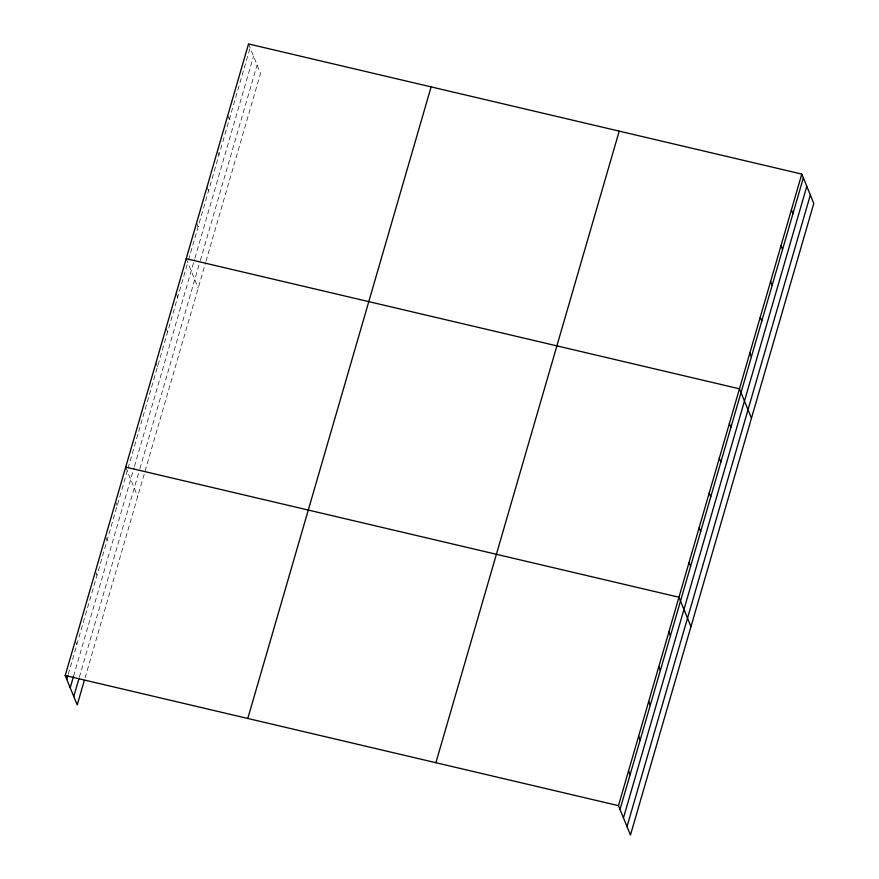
<?xml version="1.0" encoding="UTF-8"?>
<svg xmlns="http://www.w3.org/2000/svg" width="879" height="879" viewBox="0 0 879 879"><rect width="100%" height="100%" fill="white"/><g stroke="black" fill="none" stroke-linecap="round" stroke-linejoin="round"><path stroke-width="0.66" stroke-dasharray="4.39 3.3" d="M68.265 674.182L127.268 470.913M128.015 468.331L187.765 262.491M188.502 259.931L250.097 47.752M73.572 676.193L134.069 467.771M134.443 466.485L194.545 259.426M194.918 258.151L253.537 56.201M79.363 677.182L139.486 470.045M139.86 468.76L199.951 261.744M200.324 260.459L257.086 64.903M85.054 677.907L205.631 262.513M205.994 261.239L260.536 73.342L248.537 43.95M227.76 115.534L229.32 119.335M217.377 151.32L218.926 155.122M206.983 187.106L208.543 190.908M196.599 222.892L198.149 226.694M186.216 258.69L198.204 288.081M176.13 293.421L177.679 297.223M166.043 328.164L167.592 331.965M155.957 362.895L157.517 366.697M125.708 467.112L137.706 496.503M115.632 501.843L117.182 505.645M105.546 536.586L107.095 540.376M95.459 571.317L97.02 575.119M75.297 640.791L76.847 644.593"/><path stroke-width="1.32" d="M84.307 680.478L77.209 704.925L65.211 675.522L248.537 43.95L801.791 174.075L813.789 203.478L630.463 835.05L618.464 805.658L801.791 174.075M66.771 679.324L67.892 675.468M70.21 687.774L73.572 676.193M73.77 696.476L78.989 678.467M247.79 718.473L431.117 86.889M435.896 762.708L619.212 131.136M620.014 809.46L803.34 177.877M623.464 817.899L806.79 186.326M627.013 826.601L810.339 195.028M186.216 258.69L739.459 388.815L751.457 418.206M125.708 467.112L678.962 597.237L690.96 626.628M65.211 675.522L618.464 805.658M791.397 209.872L792.946 213.674M781.013 245.659L782.563 249.46M770.619 281.445L772.18 285.246M760.236 317.231L761.785 321.033M749.842 353.028L751.402 356.83M729.372 423.546L730.921 427.348M719.297 458.289L720.846 462.09M709.21 493.02L710.759 496.822M699.124 527.763L700.673 531.564M689.048 562.494L690.597 566.296M668.875 631.968L670.424 635.77M658.8 666.711L660.349 670.512M648.713 701.442L650.262 705.244M638.626 736.184L640.176 739.986M628.551 770.916L630.1 774.718"/></g></svg>
